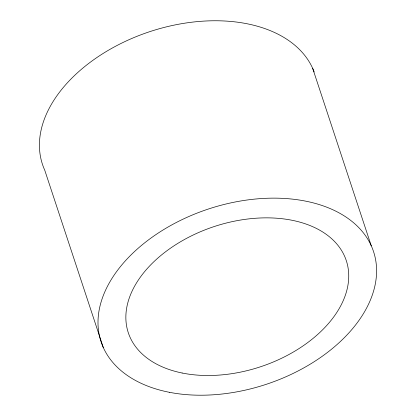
<?xml version="1.0" encoding="UTF-8"?>
<svg xmlns="http://www.w3.org/2000/svg" width="416" height="416" viewBox="0 0 416 416"><rect width="100%" height="100%" fill="white"/><g stroke="black" fill="none" stroke-linecap="round" stroke-linejoin="round"><path stroke-width="0.62" d="M312.692 68.406L371.254 245.804M103.308 347.594L44.746 170.196A143.51 92.3 -18.3 0 1 143.26 33.92A143.51 92.3 -18.3 0 1 314.148 71.911M182.151 373.017A114.811 73.84 -18.3 0 0 348.733 275.59A114.811 73.84 -18.3 0 0 180.96 241.498A114.811 73.84 -18.3 0 0 182.151 373.017M169.572 392.335A143.51 92.3 -18.3 0 0 376.579 269.37A143.51 92.3 -18.3 0 0 165.693 228.394A143.51 92.3 -18.3 0 0 169.572 392.335"/></g></svg>
